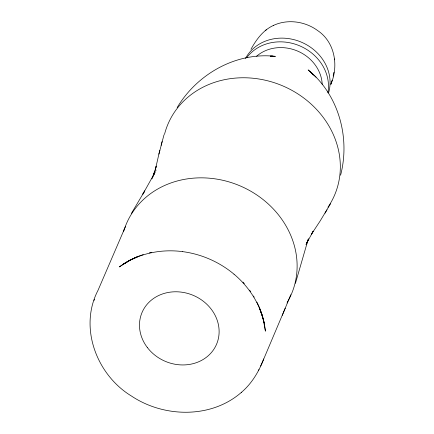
<?xml version="1.0" encoding="UTF-8"?>
<svg xmlns="http://www.w3.org/2000/svg" width="434" height="434" viewBox="0 0 434 434"><rect width="100%" height="100%" fill="white"/><g stroke="black" fill="none" stroke-linecap="round" stroke-linejoin="round"><path stroke-width="0.65" d="M331.397 82.568L330.827 84.38C338.835 66.001 335.01 42.212 317.71 30.613C305.232 21.38 287.699 18.77 273.474 25.422M340.592 175.211C350.39 137.665 338.683 94.71 308.173 69.923L316.05 77.203M333.176 76.086L333.545 74.241M333.567 74.084L333.925 72.256M163.992 134.833L158.887 154.141L155.323 169.786L156.245 166.184L153.723 174.49L154.829 170.991L151.916 178.933L155.052 172.363L142.84 194.161L144.739 190.911L131.448 213.338M158.887 154.141L159.842 150.424M161.128 145.319L162.099 141.538M295.429 283.326L308.091 239.66L306.068 244.727M123.364 231.756L123.929 229.884M155.616 171.349L156.012 170.057M331.581 81.966L332.151 80.165M125.583 226.309L98.019 290.33C78.549 327.561 96.76 374.998 131.448 396.03C163.916 417.741 211.212 418.772 241.402 392.369M94.026 300.507L94.444 299.341M241.304 392.45C251.742 383.634 258.892 371.591 263.758 358.951L285.252 308.145M282.295 315.344L290.785 294.713M260.639 366.046L263.758 358.951M306.144 244.575L308.704 238.825L306.805 243.062M258.409 370.669L258.962 369.562M306.491 243.588L313.202 231.176L311.33 234.382L320.184 220.928L330.524 203.785M306.675 243.235L307.229 242.156M250.971 49.27C256.266 39.592 263.281 29.951 273.648 25.34M325.017 213.181L326.986 209.812M287.048 303.024L287.72 301.907M177.175 107.551C197.112 74.03 236.091 51.917 275.389 56.349L270.317 56.143L272.807 56.176L271.51 56.241M265.212 30.657L266.324 29.767M122.914 264.382L119.317 266.915L129.847 260.291L137.242 256.885L129.847 260.291L122.914 264.382C140.426 252.979 162.126 248.904 182.719 251.639M123.636 263.932L130.525 259.868M131.139 259.586L137.263 256.76M137.871 256.478L143.231 254.628M149.334 252.908L151.813 252.306M182.714 251.639C201.495 254.112 219.512 262.027 234.029 274.201M234.024 274.196C250.993 288.42 263.216 308.916 265.402 331.147L263.259 319.31L259.234 307.391L262.087 315.046L264.132 322.853L263.959 322.033L261.924 314.27L259.093 306.67M311.916 73.368L310.256 71.686L313.31 75.049M243.002 282.116L244.32 283.565M249.572 290.145L250.738 291.697M253.467 296.026L254.14 297.111M256.868 302.129L258.81 306.1M334.668 59.816L334.587 58.905M124.01 230.286A89.692 79.341 23.1 0 1 240.924 186.246A89.692 79.341 23.1 0 1 287.552 301.809M164.502 134.388A90.56 80.106 23.1 0 1 284.243 86.54A90.56 80.106 23.1 0 1 327.947 207.24M246.62 57.858A45.136 39.928 23.1 0 1 299.921 45.939A45.136 39.928 23.1 0 1 327.898 92.795M245.476 58.492A45.136 39.928 23.1 0 1 300.914 41.968A45.136 39.928 23.1 0 1 328.549 92.963M256.597 56.246A38.772 34.297 23.1 0 1 297.626 51.087A38.772 34.297 23.1 0 1 322.207 84.326M147.37 347.547A40.508 35.832 23.1 0 0 215.872 345.757A40.508 35.832 23.1 0 0 174.658 291.789A40.508 35.832 23.1 0 0 147.37 347.547"/></g></svg>
